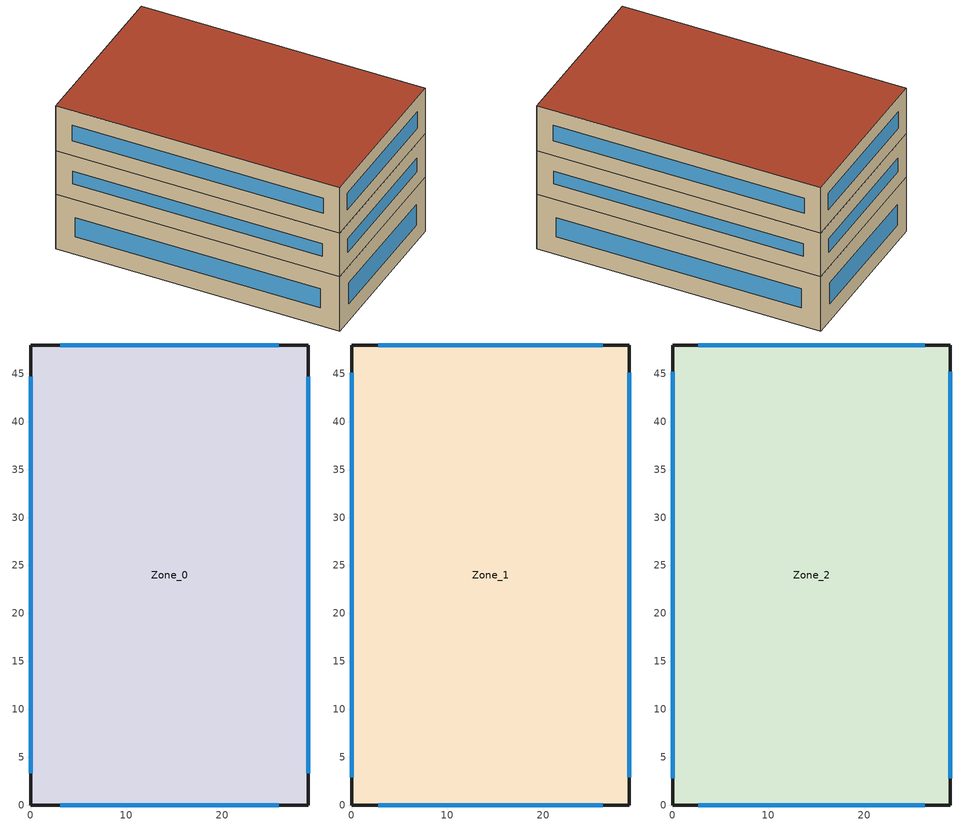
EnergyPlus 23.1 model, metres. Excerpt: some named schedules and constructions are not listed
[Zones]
Zone_0
 floor ground (Zone_0:f4UnderGroundSlabCF): 0,0 0,48 29,48 29,0 z-0.1
 wall outside (90.1-2019 Nonresidential CZ 0 Exterior Wall (Mass)): 0,0 29,0 29,48 0,48 0,0 z-0.1:10
 window (90.1-2019 Nonresidential CZ 0 Glazing (Operable)): 3.12,0 25.88,0 / 25.88,48 3.12,48 z3.02:6.88; 29,3.29 29,44.71 / 0,44.71 0,3.29 z3.19:6.71
Zone_1
 floor to Zone_0 (Interior Slab (Mass)_FLIPPED): 0,0 0,48 29,48 29,0 z10
 wall outside (90.1-2019 Nonresidential CZ 0 Exterior Wall (Mass)): 0,48 0,0 29,0 29,48 0,48 z10:18.1
 window (90.1-2019 Nonresidential CZ 0 Glazing (Operable)): 0,45.1 0,2.9 / 29,2.9 29,45.1 z12.9:15.2; 26.2,48 2.8,48 / 2.8,0 26.2,0 z12.8:15.3
Zone_2
 floor to Zone_1 (Interior Slab (Mass)_FLIPPED): 0,0 0,48 29,48 29,0 z18.1
 wall outside (90.1-2019 Nonresidential CZ 0 Exterior Wall (Mass)): 0,48 0,0 29,0 29,48 0,48 z18.1:26.5
 window (90.1-2019 Nonresidential CZ 0 Glazing (Operable)): 0,45.22 0,2.78 / 29,2.78 29,45.22 z20.88:23.72; 26.34,48 2.66,48 / 2.66,0 26.34,0 z20.76:23.84
 roof outside (300mmInsulation 200mmConcrete): 0,0 29,0 29,48 0,48 z26.5
[Schedule:Day:Hourly]
7d18af1a-7591-4e70-a8e3-26370a994c98: Fraction, 1, 1, 1, 1, 1, 0, 0, 0, 1, 1, 1, 0, 0, 0, 0, 0, 1, 1, 1, 1, 1, 1, 1, 1
da1fd1f5-3791-49b5-ad8a-e77d972c7e2c: Fraction, 1, 1, 1, 1, 1, 1, 1, 1, 1, 0, 1, 0, 0, 0, 1, 0, 1, 1, 1, 1, 1, 1, 1, 1
f797c590-1e6e-4d97-b7ab-d55fd66dd3a7: Fraction, 1, 1, 1, 1, 0, 1, 0, 1, 1, 1, 0, 0, 0, 1, 0, 0, 0, 1, 1, 1, 0, 0, 0, 0
863aca59-530e-4634-ab0f-d3553e65557b: Fraction, 0, 0, 1, 1, 0, 0, 0, 0, 1, 1, 1, 1, 1, 1, 1, 1, 1, 1, 1, 1, 1, 1, 1, 1
a93b6dbe-c7bb-4cf5-aa60-87fad8dac206: Fraction, 1, 1, 1, 1, 1, 0, 1, 0, 1, 1, 1, 0, 0, 0, 0, 0, 1, 1, 1, 0, 0, 0, 0, 0
7a3bfe57-69e5-4ae6-87a3-781494393a47: Fraction, 0, 0, 0, 1, 1, 0, 0, 0, 1, 1, 1, 1, 1, 1, 1, 1, 1, 1, 1, 1, 1, 1, 1, 1
60d922b6-5dd3-40cf-b78c-1d71727cb432: Fraction, 1, 1, 1, 1, 0, 1, 0, 0, 0, 1, 1, 1, 0, 1, 1, 1, 1, 1, 1, 1, 1, 1, 1, 1
6ae2922a-3fe7-47f4-8fac-6f93102c74fa: Fraction, 1, 1, 1, 0, 1, 1, 1, 1, 1, 1, 1, 0, 0, 1, 0, 0, 1, 0, 1, 1, 1, 1, 1, 1
4e22262f-2972-4a89-8cc6-ec4b57a0a11e: Fraction, 1, 1, 1, 1, 1, 1, 1, 1, 1, 1, 1, 0, 0, 1, 1, 1, 1, 1, 1, 1, 1, 1, 1, 0
21674adf-78fa-4b45-be27-8978784f8b15: Fraction, 0, 1, 0, 0, 0, 0, 0, 0, 1, 1, 1, 0, 0, 0, 0, 0, 1, 1, 1, 1, 1, 1, 1, 1
baca37a8-ce95-4bbb-8b95-946810f9ba09: Fraction, 1, 0, 0, 0, 0, 0, 0, 0, 1, 1, 0, 1, 1, 1, 0, 1, 1, 1, 1, 1, 0, 0, 0, 0
cca7f77a-7653-443d-9af7-5aa12b016a8d: Fraction, 0, 0, 0, 1, 0, 1, 1, 1, 1, 1, 1, 1, 0, 0, 0, 0, 1, 0, 1, 1, 1, 1, 1, 1
bb41aaf2-f7d5-44d9-9102-29157ff57bed: Fraction, 1, 1, 1, 1, 1, 1, 0, 0, 1, 1, 1, 0, 0, 1, 1, 1, 1, 1, 1, 1, 1, 1, 1, 1
f216cffe-63c7-4def-9e65-19157c61efee: Fraction, 1, 0, 0, 0, 0, 0, 1, 0, 0, 0, 0, 1, 1, 1, 1, 1, 1, 1, 1, 1, 1, 1, 1, 1
896467c7-4fbc-4221-af8c-9a5ab8f866cf: Fraction, 1, 1, 1, 0, 1, 0, 0, 1, 1, 1, 1, 0, 1, 0, 0, 0, 0, 0, 0, 1, 1, 1, 1, 1
d37e917b-a307-497e-b7d1-5b5be618c712: Fraction, 1, 1, 1, 0, 0, 0, 1, 1, 1, 1, 1, 1, 0, 0, 0, 0, 1, 1, 1, 1, 1, 1, 1, 1
e03ce5e6-6a9c-4307-a06d-46261ff82f0c: Fraction, 1, 0, 0, 0, 0, 1, 0, 0, 1, 1, 1, 0, 0, 0, 0, 0, 0, 0, 0, 1, 1, 1, 1, 1
144afcf1-1bbd-4b3e-bdc2-4c32fc70f439: Fraction, 1, 1, 0, 0, 0, 1, 1, 0, 1, 1, 0, 0, 0, 0, 0, 0, 0, 0, 0, 0, 1, 1, 1, 1
6c8686d9-e918-4883-8927-728a75600b1c: Fraction, 1, 1, 1, 1, 1, 1, 1, 0, 1, 1, 0, 0, 0, 0, 0, 0, 1, 0, 0, 0, 0, 0, 1, 1
ea43c672-2cf1-463e-9303-97f5bb1f20d4: Fraction, 1, 1, 1, 1, 1, 1, 1, 1, 1, 0, 1, 0, 0, 0, 1, 1, 1, 1, 1, 1, 1, 1, 0, 0
9be07862-b986-419f-9812-9cccc0b48955: Fraction, 0, 0, 0, 0, 0, 0, 0, 0, 0, 1, 0, 1, 1, 0, 1, 1, 1, 1, 1, 0, 1, 1, 1, 0
ef37606c-688d-45c6-a659-dacf16e59f58: Fraction, 0, 0, 0, 0, 0, 0, 0, 0, 1, 1, 1, 0, 0, 0, 1, 1, 0, 0, 1, 1, 1, 1, 1, 0
9a353dbc-0c52-4ca0-9881-33cb28ba8b31: Fraction, 1, 1, 1, 1, 1, 1, 1, 1, 1, 1, 0, 1, 0, 0, 0, 1, 1, 1, 1, 1, 1, 1, 1, 1
a7e4ef2b-4cbb-4453-8af9-9216e7f7ebe6: Fraction, 1, 0, 0, 0, 0, 0, 0, 0, 0, 1, 0, 0, 0, 0, 0, 1, 1, 1, 1, 0, 1, 0, 0, 0
87748a98-20bb-4a06-b550-f1bdd2947422: Fraction, 1, 1, 1, 1, 0, 0, 0, 0, 0, 0, 0, 1, 1, 1, 1, 1, 1, 1, 0, 1, 1, 1, 1, 1
186995c0-a79e-4d1d-a961-577762b8b81d: Fraction, 1, 0, 1, 1, 0, 1, 1, 0, 1, 1, 0, 0, 0, 1, 1, 0, 1, 1, 1, 1, 1, 1, 1, 1
e9b7432f-9c7c-4b72-9bd3-0591d9de338d: Fraction, 1, 1, 1, 1, 0, 0, 0, 0, 1, 1, 0, 0, 1, 1, 1, 1, 1, 1, 1, 1, 1, 1, 1, 1
7a0112b3-6098-4dde-9085-adc12b669b18: Fraction, 1, 1, 1, 1, 1, 0, 1, 1, 1, 0, 1, 0, 0, 0, 0, 0, 1, 1, 1, 1, 1, 1, 1, 0
2939df37-5237-456d-9705-31c1a827900b: Fraction, 0, 0, 0, 0, 0, 0, 0, 0, 1, 0, 0, 0, 0, 0, 0, 0, 1, 1, 1, 1, 1, 1, 1, 1
e2685332-b0a5-4ea6-93d5-3d2b67fc37a1: Fraction, 1, 1, 1, 1, 1, 1, 1, 1, 1, 0, 0, 0, 0, 0, 0, 1, 1, 1, 1, 1, 1, 1, 1, 1
002b1d11-719b-46b1-ada8-e80ba4678b93: Fraction, 1, 0, 1, 1, 0, 0, 0, 0, 1, 0, 0, 0, 0, 0, 0, 0, 0, 0, 1, 1, 1, 1, 1, 1
e853cb5a-6139-4f4a-9754-eeffaa1d2ce2: Fraction, 1, 1, 0, 0, 0, 0, 0, 0, 1, 1, 1, 1, 1, 0, 1, 0, 0, 1, 1, 1, 1, 1, 1, 1
d4aa18df-271d-4a7d-b826-084b5ec20a5d: Fraction, 1, 1, 0, 0, 0, 0, 0, 0, 0, 0, 1, 1, 1, 1, 1, 1, 1, 1, 1, 1, 0, 1, 1, 1
5e11d415-e2f6-433c-b23e-2a5256bdc80d: Fraction, 0, 0, 0, 0, 0, 1, 1, 1, 1, 1, 1, 0, 0, 0, 0, 0, 0, 1, 1, 1, 1, 1, 1, 1
bb8b035e-1b52-4b06-8a81-73da5c4e389b: Fraction, 1, 0, 0, 0, 0, 0, 0, 1, 1, 1, 1, 1, 1, 1, 1, 1, 0, 0, 0, 0, 0, 0, 0, 0
66d99247-53b7-4b7d-8237-07945883a6f2: Fraction, 1, 0, 1, 1, 0, 1, 1, 1, 1, 1, 1, 1, 0, 1, 1, 1, 1, 1, 1, 1, 1, 1, 1, 1
aefa8be5-84b2-401a-81f2-ab109c803a7b: Fraction, 1, 0, 0, 0, 0, 0, 0, 0, 0, 0, 1, 1, 1, 1, 1, 0, 0, 1, 1, 1, 1, 1, 1, 1
1a138e8d-fd9a-4b67-b05e-48e99f296263: Fraction, 0, 0, 0, 1, 0, 0, 0, 0, 1, 1, 0, 0, 0, 0, 0, 0, 0, 0, 1, 1, 1, 1, 1, 1
3e5a33bd-e135-41f5-81a8-67aef090d182: Fraction, 1, 0, 1, 1, 1, 1, 1, 1, 1, 1, 0, 1, 1, 1, 0, 0, 0, 0, 0, 1, 1, 1, 1, 0
62834ea9-2e05-418b-8ac1-b128d771ae5d: Fraction, 0, 0, 0, 0, 0, 1, 0, 0, 0, 1, 1, 1, 1, 0, 0, 1, 1, 1, 1, 1, 1, 1, 1, 0
c710be0e-2b2e-408f-b72b-c1674a9691fd: Fraction, 0, 0, 0, 0, 0, 0, 1, 1, 1, 1, 1, 0, 0, 0, 0, 0, 0, 1, 1, 1, 1, 1, 1, 1
c34e29d0-27da-43fe-9524-0dbdcb11bc60: Fraction, 1, 0, 0, 0, 0, 0, 0, 1, 1, 1, 1, 0, 0, 0, 0, 1, 1, 1, 1, 1, 1, 1, 1, 1
7c4c0fb1-754d-46ec-a6ba-1a88ab4edf3f: Fraction, 1, 1, 0, 0, 0, 0, 0, 1, 1, 1, 0, 0, 0, 0, 1, 1, 1, 1, 1, 1, 1, 1, 1, 1
d8f9b200-e2f8-47f3-8402-202c92d85a5b: Fraction, 0, 0, 0, 0, 0, 0, 0, 1, 1, 0, 0, 0, 1, 1, 1, 1, 1, 1, 1, 1, 1, 1, 1, 1
d7ec32d3-a533-4992-9255-0cb57c16e0d2: Fraction, 0, 0, 0, 0, 0, 0, 0, 0, 1, 0, 0, 1, 1, 1, 0, 0, 1, 1, 1, 1, 1, 1, 1, 1
f8a48f9e-cfcd-4d4d-9dcc-144875e88ec0: Fraction, 1, 1, 1, 0, 0, 0, 1, 1, 1, 0, 0, 0, 0, 0, 0, 0, 0, 0, 1, 1, 1, 1, 1, 1
90e88af9-5282-4727-92f1-81cf2cfbc9f8: Fraction, 1, 1, 1, 1, 1, 1, 1, 0, 0, 0, 0, 1, 1, 1, 1, 1, 1, 1, 1, 1, 1, 1, 1, 0
694720c8-700e-4f83-bd7a-06847c653159: Fraction, 0, 0, 0, 0, 0, 0, 0, 0, 1, 1, 1, 0, 0, 0, 0, 1, 1, 1, 0, 0, 0, 0, 0, 0
5f60edf4-8215-459a-9d97-6c453df14473: Fraction, 0, 0, 0, 0, 0, 0, 0, 0, 0, 0, 0, 0, 0, 0, 0, 1, 1, 1, 1, 0, 0, 0, 1, 0
b389fe2e-9733-4832-931a-d90184dfa247: Fraction, 0, 0, 0, 0, 0, 0, 0, 0, 1, 1, 0, 0, 1, 0, 1, 1, 1, 1, 1, 1, 1, 1, 1, 0
d841c00a-7b59-4ed2-b022-873fe97ac92d: Fraction, 0, 0, 0, 0, 0, 0, 0, 1, 1, 1, 0, 1, 1, 1, 1, 1, 1, 1, 1, 0, 0, 0, 0, 0
bc9e4993-f3eb-472f-9495-aa504bc2309d: Fraction, 0, 0, 0, 0, 0, 1, 1, 1, 1, 1, 0, 0, 0, 0, 0, 0, 0, 1, 1, 1, 1, 1, 1, 1
7f0c0e80-157e-4f60-b82c-823de91dba1e: Fraction, 0, 0, 0, 0, 0, 0, 0, 0, 0, 0, 1, 1, 1, 1, 1, 1, 0, 1, 1, 1, 1, 1, 1, 1
69fa4560-d06e-4a07-93a1-5de3ae8897c4: Fraction, 0, 0, 0, 0, 0, 0, 0, 0, 0, 0, 0, 0, 1, 1, 1, 1, 1, 1, 1, 1, 1, 0, 0, 0
21e24afb-1454-45e4-a2fa-da3023552dcb: Fraction, 0, 0, 0, 0, 0, 0, 0, 1, 1, 1, 0, 0, 0, 0, 0, 0, 0, 1, 1, 1, 1, 0, 0, 0
dcf0e966-dff6-429d-b161-1846ae05ff9c: Fraction, 0, 0, 0, 0, 0, 0, 0, 0, 1, 1, 0, 0, 0, 0, 1, 0, 0, 0, 0, 0, 0, 0, 0, 0
e0cbedcb-bfac-45fb-9ff5-294bb094b245: Fraction, 0, 0, 0, 0, 0, 0, 0, 0, 0, 1, 1, 1, 1, 0, 1, 1, 1, 1, 1, 1, 1, 1, 1, 1
7c70139a-03cc-43c6-a4af-834f8076c8f0: Fraction, 0, 0, 0, 0, 0, 0, 0, 0, 1, 0, 0, 0, 0, 0, 0, 0, 0, 1, 0, 0, 0, 0, 0, 0
dcd3a6c3-6d93-4a70-bdff-ddf8d5729f7c: Fraction, 0, 0, 0, 0, 0, 0, 0, 0, 1, 1, 0, 0, 0, 0, 0, 0, 1, 1, 1, 1, 1, 1, 0, 0
c9a2b9c8-948c-4039-aaa5-048012e6132f: Fraction, 0, 0, 0, 0, 0, 0, 0, 1, 1, 1, 0, 0, 0, 1, 1, 1, 1, 0, 0, 0, 0, 0, 0, 0
2e61d7c5-5546-4173-a36c-2cbb6bae0d28: Fraction, 0, 0, 0, 0, 0, 0, 0, 0, 1, 1, 0, 0, 0, 0, 0, 0, 0, 1, 1, 1, 1, 1, 1, 0
4a181aeb-7a57-404b-b924-6d4802ca96c9: Fraction, 0, 0, 0, 0, 1, 0, 0, 1, 1, 1, 1, 0, 0, 0, 0, 0, 1, 1, 1, 1, 1, 1, 1, 1
c54412f2-3c98-4a58-9bac-d990ee9630a3: Fraction, 1, 1, 1, 1, 1, 0, 0, 0, 1, 1, 1, 1, 1, 0, 1, 1, 1, 1, 1, 1, 1, 1, 1, 1
ed4e4263-a86a-4385-98fb-4b7aa6340634: Fraction, 0, 0, 0, 0, 0, 0, 0, 0, 1, 1, 0, 0, 0, 0, 1, 1, 1, 1, 1, 1, 1, 1, 1, 1
02698e91-8833-44bd-8af9-52b7d4eff262: Fraction, 1, 1, 1, 1, 1, 1, 1, 0, 1, 1, 1, 1, 1, 0, 1, 1, 1, 1, 1, 1, 1, 1, 0, 0
8dddfc94-6862-4afd-941a-9a93d5925e43: Fraction, 0, 0, 0, 0, 0, 0, 0, 0, 1, 1, 1, 0, 1, 1, 1, 1, 1, 1, 1, 1, 1, 0, 0, 0
1b86de5a-dd3a-4d44-be23-52dd729ec884: Fraction, 0, 0, 0, 0, 0, 0, 0, 0, 1, 1, 1, 1, 0, 0, 0, 1, 1, 1, 1, 1, 1, 1, 0, 0
cca13f14-e800-43bb-82d2-98c38448aca6: Fraction, 0, 0, 0, 0, 0, 0, 0, 0, 0, 1, 1, 1, 0, 0, 1, 1, 1, 1, 1, 0, 0, 0, 0, 0
f91cd703-b345-4649-8bcc-6a966efde19f: Fraction, 0, 0, 0, 0, 0, 0, 0, 0, 1, 0, 1, 1, 0, 0, 0, 0, 0, 0, 0, 0, 0, 0, 0, 0
9d4876bc-72b9-42f0-ab7f-f40d4f5c59cb: Fraction, 0, 0, 0, 0, 0, 0, 0, 0, 1, 1, 0, 1, 1, 1, 1, 1, 1, 1, 0, 0, 0, 0, 0, 0
c83774ab-03c3-4241-b365-645acba22795: Fraction, 0, 0, 0, 0, 0, 0, 0, 0, 0, 1, 1, 1, 1, 0, 1, 1, 1, 1, 0, 0, 0, 0, 0, 0
f4caa871-5c29-4d03-8862-36db0666192f: Fraction, 0, 0, 0, 0, 0, 0, 0, 0, 0, 1, 1, 1, 0, 1, 1, 1, 1, 1, 1, 1, 1, 1, 1, 0
7d0312f8-c97a-4c74-a526-2e4cbfb01bd6: Fraction, 0, 0, 0, 0, 0, 0, 0, 0, 0, 1, 1, 1, 0, 0, 0, 0, 1, 0, 0, 0, 0, 0, 0, 0
8aa46233-c5df-475d-a5f9-2602dffd2944: Fraction, 0, 0, 0, 0, 0, 0, 0, 0, 1, 1, 0, 0, 1, 1, 1, 1, 0, 0, 0, 0, 0, 0, 0, 0
05583e37-2264-4cf5-96de-23fcc53b542f: Fraction, 0, 0, 0, 0, 0, 0, 0, 0, 1, 1, 1, 1, 0, 0, 0, 0, 0, 0, 0, 0, 0, 0, 0, 0
a815cfef-65c4-4d19-b6b7-dfe690419894: Fraction, 0, 0, 0, 0, 0, 0, 0, 0, 1, 1, 1, 1, 1, 1, 1, 0, 0, 0, 0, 0, 0, 0, 0, 0
c432026c-d0cd-4949-b886-8269d8f172e0: Fraction, 0, 0, 0, 0, 0, 0, 0, 0, 0, 0, 0, 0, 0, 0, 0, 1, 1, 1, 0, 0, 0, 0, 0, 0
56cc635a-06b5-4b90-9d84-f70471c5023c: Fraction, 0, 0, 0, 0, 0, 0, 0, 0, 1, 0, 0, 0, 0, 0, 0, 0, 0, 0, 0, 0, 0, 0, 0, 0
3a558edc-3917-44ba-9b3d-83cd5b42baf1: Fraction, 0, 0, 0, 0, 0, 0, 0, 0, 0, 1, 1, 1, 1, 1, 1, 1, 0, 0, 1, 1, 1, 1, 0, 0
84b32e9a-4ffa-442b-b6df-d5cead1ed7f7: Fraction, 0, 0, 0, 0, 0, 0, 0, 1, 1, 1, 0, 0, 0, 0, 0, 0, 0, 1, 1, 1, 1, 1, 1, 1
f71b157c-ad34-497b-9db0-a8a8ffa451cd: Fraction, 1, 0, 0, 0, 0, 0, 0, 0, 1, 1, 0, 1, 0, 0, 0, 1, 1, 1, 1, 1, 1, 1, 1, 0
4fe6fa2f-4207-42c9-bfac-cac17f25b3da: Fraction, 0, 0, 0, 0, 0, 0, 0, 0, 1, 1, 1, 0, 0, 0, 1, 1, 1, 0, 0, 0, 0, 0, 0, 0
cbe91730-0d7c-473f-ac3e-534668df9df7: Fraction, 0, 0, 0, 0, 0, 0, 0, 0, 1, 1, 0, 0, 0, 0, 0, 0, 0, 0, 1, 1, 1, 1, 0, 0
4d3bc29c-d244-455f-b21f-8fb1ad6808cb: Fraction, 0, 0, 0, 0, 0, 0, 0, 0, 1, 1, 0, 1, 1, 1, 0, 0, 0, 0, 0, 0, 0, 0, 0, 0
7f8585d4-4b4b-45e6-8ab2-ef4cc1ff8406: Fraction, 0, 0, 0, 0, 0, 0, 0, 0, 1, 1, 1, 0, 0, 1, 1, 1, 1, 1, 1, 1, 0, 0, 0, 0
48b4f545-bf58-4be1-92b8-f1c73f9e9411: Fraction, 0, 0, 0, 0, 0, 0, 0, 0, 1, 1, 0, 0, 0, 0, 1, 1, 0, 1, 1, 1, 1, 0, 0, 0
5fc7272a-a85d-4100-9b82-ce2a98484931: Fraction, 0, 0, 0, 0, 0, 0, 0, 0, 0, 1, 0, 0, 0, 0, 0, 0, 0, 1, 1, 1, 1, 1, 0, 0
fe48a776-fa11-4cdc-a8bc-7993bba2120b: Fraction, 0, 0, 0, 0, 0, 0, 0, 0, 1, 1, 0, 0, 0, 1, 0, 0, 1, 1, 0, 0, 0, 0, 0, 0
cc047ea6-b8a6-4e11-9bdd-5e12e8c717c5: Fraction, 0, 0, 0, 0, 0, 0, 0, 0, 0, 1, 1, 1, 1, 0, 1, 1, 1, 1, 1, 1, 1, 0, 0, 0
1b899ac8-a6ca-445f-b411-43b476f77e46: Fraction, 0, 0, 0, 0, 0, 0, 0, 0, 1, 1, 1, 0, 0, 0, 0, 1, 1, 1, 1, 1, 1, 1, 1, 1
1376c3e7-907a-4b9a-bb3e-b6ed45064443: Fraction, 1, 0, 0, 0, 0, 0, 0, 1, 1, 1, 0, 0, 0, 0, 1, 1, 1, 1, 1, 1, 0, 0, 0, 1
01a7fddb-c0f4-4bf2-bf03-d293366df362: Fraction, 1, 1, 1, 1, 1, 1, 1, 1, 1, 1, 1, 0, 0, 1, 1, 0, 1, 1, 1, 1, 1, 1, 1, 1
fa5bc355-b3a8-43b8-8aa4-059de54317ef: Fraction, 1, 1, 1, 1, 1, 1, 1, 1, 1, 1, 1, 0, 0, 0, 0, 1, 1, 1, 1, 1, 1, 1, 1, 1
f0af6018-0cba-416b-b0ce-4d1af74f23ef: Fraction, 1, 1, 1, 1, 1, 1, 1, 1, 1, 1, 1, 0, 1, 1, 1, 1, 1, 1, 1, 1, 1, 1, 1, 1
eb7ad8a3-76d9-467b-887f-34b67eab8936: Fraction, 1, 1, 1, 1, 0, 1, 1, 1, 1, 1, 1, 0, 0, 0, 1, 1, 1, 1, 1, 1, 1, 1, 1, 1
269d8119-a947-452c-ad45-4487f4e8977f: Fraction, 1, 1, 1, 1, 0, 1, 1, 1, 1, 1, 1, 0, 0, 0, 1, 0, 0, 0, 1, 1, 0, 0, 0, 0
dd4abb08-eaa9-465a-8d12-a2e204fd099f: Fraction, 0, 0, 0, 0, 0, 0, 0, 0, 0, 0, 0, 0, 0, 0, 0, 0, 0, 0, 0, 0, 0, 0, 0, 0
d22d7d20-afdd-4aa0-a125-8ebd23494119: Fraction, 0, 0, 0, 1, 0, 0, 0, 0, 1, 0, 0, 0, 0, 0, 0, 0, 0, 0, 0, 0, 0, 0, 0, 0
33f996e2-0fe9-4359-9cf0-33eb8162a193: Fraction, 0, 0, 0, 0, 0, 0, 0, 0, 0, 1, 1, 1, 0, 0, 1, 1, 0, 0, 0, 0, 0, 0, 0, 0
e28eca89-7bcd-4002-8ab2-affdbd67f225: Fraction, 0, 0, 0, 0, 0, 0, 0, 0, 0, 1, 1, 0, 0, 1, 0, 1, 0, 0, 1, 0, 1, 1, 0, 1
7e8d28cb-17be-42f7-8061-dc5645b54669: Fraction, 1, 0, 0, 0, 0, 0, 0, 0, 0, 0, 0, 0, 0, 1, 1, 1, 1, 1, 1, 1, 0, 0, 0, 0
7f69d427-d516-485d-a54b-3a774f446f15: Fraction, 0, 0, 0, 0, 0, 0, 0, 0, 0, 0, 0, 0, 1, 1, 1, 1, 1, 1, 1, 0, 0, 0, 0, 0
d1af9214-54d7-4373-9dac-7386dc68f5cf: Fraction, 0, 0, 0, 0, 0, 0, 0, 0, 0, 0, 0, 0, 0, 0, 1, 0, 0, 0, 1, 0, 0, 0, 0, 0
2f5bd36b-e8e6-40ce-86f8-71642bc81c79: Fraction, 0, 0, 0, 0, 0, 0, 0, 0, 0, 1, 1, 1, 1, 1, 1, 1, 1, 1, 1, 1, 0, 0, 0, 0
88bf28ae-73fd-4b38-85e3-15f0083d987a: Fraction, 0, 0, 0, 0, 0, 0, 0, 0, 1, 1, 1, 1, 0, 0, 0, 0, 1, 1, 1, 1, 1, 1, 0, 1
c6f5766c-0122-427c-97a2-6ba49171c777: Fraction, 0, 0, 0, 0, 0, 0, 0, 0, 0, 0, 1, 0, 0, 0, 0, 1, 1, 1, 1, 1, 0, 0, 0, 1
935e03ba-f245-4f3c-81bc-0ec2dfea1899: Fraction, 0, 0, 0, 0, 0, 0, 0, 0, 0, 1, 1, 1, 1, 0, 0, 0, 0, 0, 0, 0, 0, 0, 0, 0
a7589a33-3ddb-479e-9263-041b4c9ac4c1: Fraction, 0, 0, 0, 0, 0, 0, 0, 0, 0, 0, 1, 1, 1, 1, 1, 1, 1, 0, 1, 0, 0, 0, 0, 0
7c83771b-3ca7-46c0-b711-c891fe5a3ffe: Fraction, 0, 0, 0, 0, 0, 0, 0, 0, 1, 1, 1, 1, 0, 1, 0, 1, 0, 0, 0, 0, 1, 0, 0, 0
48f2ea22-2308-4a83-9971-b75132c45553: Fraction, 0, 0, 0, 0, 0, 0, 0, 0, 1, 1, 1, 1, 0, 1, 1, 1, 1, 1, 1, 1, 1, 0, 0, 0
39c18611-ecbf-4852-8058-9d02cdc6cb35: Fraction, 0, 0, 0, 0, 0, 0, 0, 0, 1, 1, 1, 0, 1, 0, 0, 1, 1, 1, 1, 1, 1, 1, 1, 0
21bac750-8c89-4df6-a005-d98bc569024e: Fraction, 0, 0, 1, 1, 0, 0, 1, 0, 1, 1, 1, 1, 0, 1, 1, 1, 1, 1, 1, 1, 1, 1, 1, 1
7509e66f-01a2-41cf-b5ff-94830b8739e9: Fraction, 1, 1, 0, 1, 1, 1, 0, 1, 1, 1, 1, 1, 1, 0, 0, 1, 1, 1, 1, 1, 1, 1, 1, 1
e5b04e9f-3e83-41fb-bb93-c8f4706fd1f7: Fraction, 1, 1, 1, 1, 1, 1, 1, 1, 1, 1, 1, 0, 0, 0, 0, 0, 1, 1, 1, 1, 1, 1, 0, 1
9d415793-d831-4928-a56c-c4d96738c767: Fraction, 0, 0, 1, 1, 0, 1, 1, 0, 1, 1, 1, 0, 0, 0, 0, 1, 1, 1, 1, 1, 1, 1, 1, 1
531f604c-a92c-428e-92ca-8d24ec571221: Fraction, 1, 0, 1, 0, 0, 0, 0, 0, 1, 1, 1, 0, 0, 0, 0, 0, 1, 1, 1, 1, 1, 1, 1, 1
d8f15094-7a88-4f9e-bfe5-13f22bc2ecae: Fraction, 1, 0, 0, 0, 0, 0, 0, 0, 1, 1, 1, 1, 0, 0, 0, 0, 1, 1, 1, 1, 1, 1, 1, 1
8d162ff6-4797-4265-bdc9-61c06cefb2af: Fraction, 1, 1, 1, 0, 0, 1, 1, 0, 1, 1, 1, 0, 0, 0, 0, 0, 1, 1, 1, 1, 1, 1, 1, 1
ef27376c-3b86-4271-9b7f-72d66b4c91c6: Fraction, 1, 0, 0, 0, 0, 1, 1, 0, 1, 1, 1, 1, 1, 1, 1, 1, 1, 1, 1, 1, 1, 1, 0, 0
[Schedule:Year]
HeatAvail_Zone_0: Fraction, HeatAvail_Zone_0_0, 1, 1, 1, 7, HeatAvail_Zone_0_1, 1, 8, 1, 14, HeatAvail_Zone_0_2, 1, 15, 1, 21, HeatAvail_Zone_0_3, 1, 22, 1, 28, HeatAvail_Zone_0_4, 1, 29, 2, 4, HeatAvail_Zone_0_5, 2, 5, 2, 11, HeatAvail_Zone_0_6, 2, 12, 2, 18, HeatAvail_Zone_0_7, 2, 19, 2, 25, HeatAvail_Zone_0_8, 2, 26, 3, 4, HeatAvail_Zone_0_9, 3, 5, 3, 11, HeatAvail_Zone_0_10, 3, 12, 3, 18, HeatAvail_Zone_0_11, 3, 19, 3, 25, HeatAvail_Zone_0_12, 3, 26, 4, 1, HeatAvail_Zone_0_13, 4, 2, 4, 8, HeatAvail_Zone_0_14, 4, 9, 4, 15, HeatAvail_Zone_0_15, 4, 16, 4, 22, HeatAvail_Zone_0_16, 4, 23, 4, 29, HeatAvail_Zone_0_17, 4, 30, 5, 6, HeatAvail_Zone_0_18, 5, 7, 5, 13, HeatAvail_Zone_0_19, 5, 14, 5, 20, HeatAvail_Zone_0_20, 5, 21, 5, 27, HeatAvail_Zone_0_21, 5, 28, 6, 3, HeatAvail_Zone_0_22, 6, 4, 6, 10, HeatAvail_Zone_0_23, 6, 11, 6, 17, HeatAvail_Zone_0_24, 6, 18, 6, 24, HeatAvail_Zone_0_25, 6, 25, 7, 1, HeatAvail_Zone_0_26, 7, 2, 7, 8, HeatAvail_Zone_0_27, 7, 9, 7, 15, HeatAvail_Zone_0_28, 7, 16, 7, 22, HeatAvail_Zone_0_29, 7, 23, 7, 29, HeatAvail_Zone_0_30, 7, 30, 8, 5, HeatAvail_Zone_0_31, 8, 6, 8, 12, HeatAvail_Zone_0_32, 8, 13, 8, 19, HeatAvail_Zone_0_33, 8, 20, 8, 26, HeatAvail_Zone_0_34, 8, 27, 9, 2, HeatAvail_Zone_0_35, 9, 3, 9, 9, HeatAvail_Zone_0_36, 9, 10, 9, 16, HeatAvail_Zone_0_37, 9, 17, 9, 23, HeatAvail_Zone_0_38, 9, 24, 9, 30, HeatAvail_Zone_0_39, 10, 1, 10, 7, HeatAvail_Zone_0_40, 10, 8, 10, 14, HeatAvail_Zone_0_41, 10, 15, 10, 21, HeatAvail_Zone_0_42, 10, 22, 10, 28, HeatAvail_Zone_0_43, 10, 29, 11, 4, HeatAvail_Zone_0_44, 11, 5, 11, 11, HeatAvail_Zone_0_45, 11, 12, 11, 18, HeatAvail_Zone_0_46, 11, 19, 11, 25, HeatAvail_Zone_0_47, 11, 26, 12, 2, HeatAvail_Zone_0_48, 12, 3, 12, 9, HeatAvail_Zone_0_49, 12, 10, 12, 16, HeatAvail_Zone_0_50, 12, 17, 12, 23, HeatAvail_Zone_0_51, 12, 24, 12, 30, HeatAvail_Zone_0_52, 12, 31, 12, 31
CoolAvail_Zone_0: Fraction, CoolAvail_Zone_0_0, 1, 1, 1, 7, CoolAvail_Zone_0_1, 1, 8, 1, 14, CoolAvail_Zone_0_2, 1, 15, 1, 21, CoolAvail_Zone_0_3, 1, 22, 1, 28, CoolAvail_Zone_0_4, 1, 29, 2, 4, CoolAvail_Zone_0_5, 2, 5, 2, 11, CoolAvail_Zone_0_6, 2, 12, 2, 18, CoolAvail_Zone_0_7, 2, 19, 2, 25, CoolAvail_Zone_0_8, 2, 26, 3, 4, CoolAvail_Zone_0_9, 3, 5, 3, 11, CoolAvail_Zone_0_10, 3, 12, 3, 18, CoolAvail_Zone_0_11, 3, 19, 3, 25, CoolAvail_Zone_0_12, 3, 26, 4, 1, CoolAvail_Zone_0_13, 4, 2, 4, 8, CoolAvail_Zone_0_14, 4, 9, 4, 15, CoolAvail_Zone_0_15, 4, 16, 4, 22, CoolAvail_Zone_0_16, 4, 23, 4, 29, CoolAvail_Zone_0_17, 4, 30, 5, 6, CoolAvail_Zone_0_18, 5, 7, 5, 13, CoolAvail_Zone_0_19, 5, 14, 5, 20, CoolAvail_Zone_0_20, 5, 21, 5, 27, CoolAvail_Zone_0_21, 5, 28, 6, 3, CoolAvail_Zone_0_22, 6, 4, 6, 10, CoolAvail_Zone_0_23, 6, 11, 6, 17, CoolAvail_Zone_0_24, 6, 18, 6, 24, CoolAvail_Zone_0_25, 6, 25, 7, 1, CoolAvail_Zone_0_26, 7, 2, 7, 8, CoolAvail_Zone_0_27, 7, 9, 7, 15, CoolAvail_Zone_0_28, 7, 16, 7, 22, CoolAvail_Zone_0_29, 7, 23, 7, 29, CoolAvail_Zone_0_30, 7, 30, 8, 5, CoolAvail_Zone_0_31, 8, 6, 8, 12, CoolAvail_Zone_0_32, 8, 13, 8, 19, CoolAvail_Zone_0_33, 8, 20, 8, 26, CoolAvail_Zone_0_34, 8, 27, 9, 2, CoolAvail_Zone_0_35, 9, 3, 9, 9, CoolAvail_Zone_0_36, 9, 10, 9, 16, CoolAvail_Zone_0_37, 9, 17, 9, 23, CoolAvail_Zone_0_38, 9, 24, 9, 30, CoolAvail_Zone_0_39, 10, 1, 10, 7, CoolAvail_Zone_0_40, 10, 8, 10, 14, CoolAvail_Zone_0_41, 10, 15, 10, 21, CoolAvail_Zone_0_42, 10, 22, 10, 28, CoolAvail_Zone_0_43, 10, 29, 11, 4, CoolAvail_Zone_0_44, 11, 5, 11, 11, CoolAvail_Zone_0_45, 11, 12, 11, 18, CoolAvail_Zone_0_46, 11, 19, 11, 25, CoolAvail_Zone_0_47, 11, 26, 12, 2, CoolAvail_Zone_0_48, 12, 3, 12, 9, CoolAvail_Zone_0_49, 12, 10, 12, 16, CoolAvail_Zone_0_50, 12, 17, 12, 23, CoolAvail_Zone_0_51, 12, 24, 12, 30, CoolAvail_Zone_0_52, 12, 31, 12, 31
HeatAvail_Zone_1: Fraction, HeatAvail_Zone_1_0, 1, 1, 1, 7, HeatAvail_Zone_1_1, 1, 8, 1, 14, HeatAvail_Zone_1_2, 1, 15, 1, 21, HeatAvail_Zone_1_3, 1, 22, 1, 28, HeatAvail_Zone_1_4, 1, 29, 2, 4, HeatAvail_Zone_1_5, 2, 5, 2, 11, HeatAvail_Zone_1_6, 2, 12, 2, 18, HeatAvail_Zone_1_7, 2, 19, 2, 25, HeatAvail_Zone_1_8, 2, 26, 3, 4, HeatAvail_Zone_1_9, 3, 5, 3, 11, HeatAvail_Zone_1_10, 3, 12, 3, 18, HeatAvail_Zone_1_11, 3, 19, 3, 25, HeatAvail_Zone_1_12, 3, 26, 4, 1, HeatAvail_Zone_1_13, 4, 2, 4, 8, HeatAvail_Zone_1_14, 4, 9, 4, 15, HeatAvail_Zone_1_15, 4, 16, 4, 22, HeatAvail_Zone_1_16, 4, 23, 4, 29, HeatAvail_Zone_1_17, 4, 30, 5, 6, HeatAvail_Zone_1_18, 5, 7, 5, 13, HeatAvail_Zone_1_19, 5, 14, 5, 20, HeatAvail_Zone_1_20, 5, 21, 5, 27, HeatAvail_Zone_1_21, 5, 28, 6, 3, HeatAvail_Zone_1_22, 6, 4, 6, 10, HeatAvail_Zone_1_23, 6, 11, 6, 17, HeatAvail_Zone_1_24, 6, 18, 6, 24, HeatAvail_Zone_1_25, 6, 25, 7, 1, HeatAvail_Zone_1_26, 7, 2, 7, 8, HeatAvail_Zone_1_27, 7, 9, 7, 15, HeatAvail_Zone_1_28, 7, 16, 7, 22, HeatAvail_Zone_1_29, 7, 23, 7, 29, HeatAvail_Zone_1_30, 7, 30, 8, 5, HeatAvail_Zone_1_31, 8, 6, 8, 12, HeatAvail_Zone_1_32, 8, 13, 8, 19, HeatAvail_Zone_1_33, 8, 20, 8, 26, HeatAvail_Zone_1_34, 8, 27, 9, 2, HeatAvail_Zone_1_35, 9, 3, 9, 9, HeatAvail_Zone_1_36, 9, 10, 9, 16, HeatAvail_Zone_1_37, 9, 17, 9, 23, HeatAvail_Zone_1_38, 9, 24, 9, 30, HeatAvail_Zone_1_39, 10, 1, 10, 7, HeatAvail_Zone_1_40, 10, 8, 10, 14, HeatAvail_Zone_1_41, 10, 15, 10, 21, HeatAvail_Zone_1_42, 10, 22, 10, 28, HeatAvail_Zone_1_43, 10, 29, 11, 4, HeatAvail_Zone_1_44, 11, 5, 11, 11, HeatAvail_Zone_1_45, 11, 12, 11, 18, HeatAvail_Zone_1_46, 11, 19, 11, 25, HeatAvail_Zone_1_47, 11, 26, 12, 2, HeatAvail_Zone_1_48, 12, 3, 12, 9, HeatAvail_Zone_1_49, 12, 10, 12, 16, HeatAvail_Zone_1_50, 12, 17, 12, 23, HeatAvail_Zone_1_51, 12, 24, 12, 30, HeatAvail_Zone_1_52, 12, 31, 12, 31
CoolAvail_Zone_1: Fraction, CoolAvail_Zone_1_0, 1, 1, 1, 7, CoolAvail_Zone_1_1, 1, 8, 1, 14, CoolAvail_Zone_1_2, 1, 15, 1, 21, CoolAvail_Zone_1_3, 1, 22, 1, 28, CoolAvail_Zone_1_4, 1, 29, 2, 4, CoolAvail_Zone_1_5, 2, 5, 2, 11, CoolAvail_Zone_1_6, 2, 12, 2, 18, CoolAvail_Zone_1_7, 2, 19, 2, 25, CoolAvail_Zone_1_8, 2, 26, 3, 4, CoolAvail_Zone_1_9, 3, 5, 3, 11, CoolAvail_Zone_1_10, 3, 12, 3, 18, CoolAvail_Zone_1_11, 3, 19, 3, 25, CoolAvail_Zone_1_12, 3, 26, 4, 1, CoolAvail_Zone_1_13, 4, 2, 4, 8, CoolAvail_Zone_1_14, 4, 9, 4, 15, CoolAvail_Zone_1_15, 4, 16, 4, 22, CoolAvail_Zone_1_16, 4, 23, 4, 29, CoolAvail_Zone_1_17, 4, 30, 5, 6, CoolAvail_Zone_1_18, 5, 7, 5, 13, CoolAvail_Zone_1_19, 5, 14, 5, 20, CoolAvail_Zone_1_20, 5, 21, 5, 27, CoolAvail_Zone_1_21, 5, 28, 6, 3, CoolAvail_Zone_1_22, 6, 4, 6, 10, CoolAvail_Zone_1_23, 6, 11, 6, 17, CoolAvail_Zone_1_24, 6, 18, 6, 24, CoolAvail_Zone_1_25, 6, 25, 7, 1, CoolAvail_Zone_1_26, 7, 2, 7, 8, CoolAvail_Zone_1_27, 7, 9, 7, 15, CoolAvail_Zone_1_28, 7, 16, 7, 22, CoolAvail_Zone_1_29, 7, 23, 7, 29, CoolAvail_Zone_1_30, 7, 30, 8, 5, CoolAvail_Zone_1_31, 8, 6, 8, 12, CoolAvail_Zone_1_32, 8, 13, 8, 19, CoolAvail_Zone_1_33, 8, 20, 8, 26, CoolAvail_Zone_1_34, 8, 27, 9, 2, CoolAvail_Zone_1_35, 9, 3, 9, 9, CoolAvail_Zone_1_36, 9, 10, 9, 16, CoolAvail_Zone_1_37, 9, 17, 9, 23, CoolAvail_Zone_1_38, 9, 24, 9, 30, CoolAvail_Zone_1_39, 10, 1, 10, 7, CoolAvail_Zone_1_40, 10, 8, 10, 14, CoolAvail_Zone_1_41, 10, 15, 10, 21, CoolAvail_Zone_1_42, 10, 22, 10, 28, CoolAvail_Zone_1_43, 10, 29, 11, 4, CoolAvail_Zone_1_44, 11, 5, 11, 11, CoolAvail_Zone_1_45, 11, 12, 11, 18, CoolAvail_Zone_1_46, 11, 19, 11, 25, CoolAvail_Zone_1_47, 11, 26, 12, 2, CoolAvail_Zone_1_48, 12, 3, 12, 9, CoolAvail_Zone_1_49, 12, 10, 12, 16, CoolAvail_Zone_1_50, 12, 17, 12, 23, CoolAvail_Zone_1_51, 12, 24, 12, 30, CoolAvail_Zone_1_52, 12, 31, 12, 31
HeatAvail_Zone_2: Fraction, HeatAvail_Zone_2_0, 1, 1, 1, 7, HeatAvail_Zone_2_1, 1, 8, 1, 14, HeatAvail_Zone_2_2, 1, 15, 1, 21, HeatAvail_Zone_2_3, 1, 22, 1, 28, HeatAvail_Zone_2_4, 1, 29, 2, 4, HeatAvail_Zone_2_5, 2, 5, 2, 11, HeatAvail_Zone_2_6, 2, 12, 2, 18, HeatAvail_Zone_2_7, 2, 19, 2, 25, HeatAvail_Zone_2_8, 2, 26, 3, 4, HeatAvail_Zone_2_9, 3, 5, 3, 11, HeatAvail_Zone_2_10, 3, 12, 3, 18, HeatAvail_Zone_2_11, 3, 19, 3, 25, HeatAvail_Zone_2_12, 3, 26, 4, 1, HeatAvail_Zone_2_13, 4, 2, 4, 8, HeatAvail_Zone_2_14, 4, 9, 4, 15, HeatAvail_Zone_2_15, 4, 16, 4, 22, HeatAvail_Zone_2_16, 4, 23, 4, 29, HeatAvail_Zone_2_17, 4, 30, 5, 6, HeatAvail_Zone_2_18, 5, 7, 5, 13, HeatAvail_Zone_2_19, 5, 14, 5, 20, HeatAvail_Zone_2_20, 5, 21, 5, 27, HeatAvail_Zone_2_21, 5, 28, 6, 3, HeatAvail_Zone_2_22, 6, 4, 6, 10, HeatAvail_Zone_2_23, 6, 11, 6, 17, HeatAvail_Zone_2_24, 6, 18, 6, 24, HeatAvail_Zone_2_25, 6, 25, 7, 1, HeatAvail_Zone_2_26, 7, 2, 7, 8, HeatAvail_Zone_2_27, 7, 9, 7, 15, HeatAvail_Zone_2_28, 7, 16, 7, 22, HeatAvail_Zone_2_29, 7, 23, 7, 29, HeatAvail_Zone_2_30, 7, 30, 8, 5, HeatAvail_Zone_2_31, 8, 6, 8, 12, HeatAvail_Zone_2_32, 8, 13, 8, 19, HeatAvail_Zone_2_33, 8, 20, 8, 26, HeatAvail_Zone_2_34, 8, 27, 9, 2, HeatAvail_Zone_2_35, 9, 3, 9, 9, HeatAvail_Zone_2_36, 9, 10, 9, 16, HeatAvail_Zone_2_37, 9, 17, 9, 23, HeatAvail_Zone_2_38, 9, 24, 9, 30, HeatAvail_Zone_2_39, 10, 1, 10, 7, HeatAvail_Zone_2_40, 10, 8, 10, 14, HeatAvail_Zone_2_41, 10, 15, 10, 21, HeatAvail_Zone_2_42, 10, 22, 10, 28, HeatAvail_Zone_2_43, 10, 29, 11, 4, HeatAvail_Zone_2_44, 11, 5, 11, 11, HeatAvail_Zone_2_45, 11, 12, 11, 18, HeatAvail_Zone_2_46, 11, 19, 11, 25, HeatAvail_Zone_2_47, 11, 26, 12, 2, HeatAvail_Zone_2_48, 12, 3, 12, 9, HeatAvail_Zone_2_49, 12, 10, 12, 16, HeatAvail_Zone_2_50, 12, 17, 12, 23, HeatAvail_Zone_2_51, 12, 24, 12, 30, HeatAvail_Zone_2_52, 12, 31, 12, 31
CoolAvail_Zone_2: Fraction, CoolAvail_Zone_2_0, 1, 1, 1, 7, CoolAvail_Zone_2_1, 1, 8, 1, 14, CoolAvail_Zone_2_2, 1, 15, 1, 21, CoolAvail_Zone_2_3, 1, 22, 1, 28, CoolAvail_Zone_2_4, 1, 29, 2, 4, CoolAvail_Zone_2_5, 2, 5, 2, 11, CoolAvail_Zone_2_6, 2, 12, 2, 18, CoolAvail_Zone_2_7, 2, 19, 2, 25, CoolAvail_Zone_2_8, 2, 26, 3, 4, CoolAvail_Zone_2_9, 3, 5, 3, 11, CoolAvail_Zone_2_10, 3, 12, 3, 18, CoolAvail_Zone_2_11, 3, 19, 3, 25, CoolAvail_Zone_2_12, 3, 26, 4, 1, CoolAvail_Zone_2_13, 4, 2, 4, 8, CoolAvail_Zone_2_14, 4, 9, 4, 15, CoolAvail_Zone_2_15, 4, 16, 4, 22, CoolAvail_Zone_2_16, 4, 23, 4, 29, CoolAvail_Zone_2_17, 4, 30, 5, 6, CoolAvail_Zone_2_18, 5, 7, 5, 13, CoolAvail_Zone_2_19, 5, 14, 5, 20, CoolAvail_Zone_2_20, 5, 21, 5, 27, CoolAvail_Zone_2_21, 5, 28, 6, 3, CoolAvail_Zone_2_22, 6, 4, 6, 10, CoolAvail_Zone_2_23, 6, 11, 6, 17, CoolAvail_Zone_2_24, 6, 18, 6, 24, CoolAvail_Zone_2_25, 6, 25, 7, 1, CoolAvail_Zone_2_26, 7, 2, 7, 8, CoolAvail_Zone_2_27, 7, 9, 7, 15, CoolAvail_Zone_2_28, 7, 16, 7, 22, CoolAvail_Zone_2_29, 7, 23, 7, 29, CoolAvail_Zone_2_30, 7, 30, 8, 5, CoolAvail_Zone_2_31, 8, 6, 8, 12, CoolAvail_Zone_2_32, 8, 13, 8, 19, CoolAvail_Zone_2_33, 8, 20, 8, 26, CoolAvail_Zone_2_34, 8, 27, 9, 2, CoolAvail_Zone_2_35, 9, 3, 9, 9, CoolAvail_Zone_2_36, 9, 10, 9, 16, CoolAvail_Zone_2_37, 9, 17, 9, 23, CoolAvail_Zone_2_38, 9, 24, 9, 30, CoolAvail_Zone_2_39, 10, 1, 10, 7, CoolAvail_Zone_2_40, 10, 8, 10, 14, CoolAvail_Zone_2_41, 10, 15, 10, 21, CoolAvail_Zone_2_42, 10, 22, 10, 28, CoolAvail_Zone_2_43, 10, 29, 11, 4, CoolAvail_Zone_2_44, 11, 5, 11, 11, CoolAvail_Zone_2_45, 11, 12, 11, 18, CoolAvail_Zone_2_46, 11, 19, 11, 25, CoolAvail_Zone_2_47, 11, 26, 12, 2, CoolAvail_Zone_2_48, 12, 3, 12, 9, CoolAvail_Zone_2_49, 12, 10, 12, 16, CoolAvail_Zone_2_50, 12, 17, 12, 23, CoolAvail_Zone_2_51, 12, 24, 12, 30, CoolAvail_Zone_2_52, 12, 31, 12, 31
[Schedule:Week:Daily]
HeatAvail_Zone_0_0: 55daa34a-6f4c-4760-8c83-b88b3b4fb475, 18a78b56-a3fd-4649-babc-6423cdb9454d, 30803255-c6ce-47a2-b265-9c10203016f4, 19fa2af5-70db-43a1-88a1-de8da21d358c, 4201d02a-f4ed-44ac-b7dc-a2393631891e, bd295aee-5278-4ea0-b2ff-0247f744617a, 381a85d2-ddc6-447a-878e-9947de5ba069, 55daa34a-6f4c-4760-8c83-b88b3b4fb475, 55daa34a-6f4c-4760-8c83-b88b3b4fb475, 55daa34a-6f4c-4760-8c83-b88b3b4fb475, 55daa34a-6f4c-4760-8c83-b88b3b4fb475, 55daa34a-6f4c-4760-8c83-b88b3b4fb475
HeatAvail_Zone_0_1: 8db32401-f2e4-4430-b6dd-3c5c02062129, 04679c30-3923-4d77-99ed-e20aba724bf0, c2a60e4b-8a74-4133-b29f-0f57d01c8f9c, 93d3344b-e673-4589-a1ae-e875657b2758, 193c9a3f-c6d8-4531-ad4e-31cc1a7eb450, 024f8149-7374-4413-bdc4-a3ff3625b441, 199d15f6-9ae9-41fc-bd3c-99ca6b84e455, 8db32401-f2e4-4430-b6dd-3c5c02062129, 8db32401-f2e4-4430-b6dd-3c5c02062129, 8db32401-f2e4-4430-b6dd-3c5c02062129, 8db32401-f2e4-4430-b6dd-3c5c02062129, 8db32401-f2e4-4430-b6dd-3c5c02062129
HeatAvail_Zone_0_2: c82c99ec-d464-46a3-b95c-cfba579e56cb, 9835dfc0-c869-4274-8517-780b773ebfe2, 193c9a3f-c6d8-4531-ad4e-31cc1a7eb450, b31175e5-c8ef-47f6-9500-f1c4f524eccf, 18a78b56-a3fd-4649-babc-6423cdb9454d, 014dbd1e-d508-4923-b370-334218c1097d, 46362f7b-d1fa-4bb4-a0ef-3065daeedee8, c82c99ec-d464-46a3-b95c-cfba579e56cb, c82c99ec-d464-46a3-b95c-cfba579e56cb, c82c99ec-d464-46a3-b95c-cfba579e56cb, c82c99ec-d464-46a3-b95c-cfba579e56cb, c82c99ec-d464-46a3-b95c-cfba579e56cb
HeatAvail_Zone_0_3: a3c54be0-8195-4b6e-b1a2-b27a2c3e1d0e, 8d686adc-1727-49cb-8f48-0ebdcb160cce, 68d525ab-92b7-40f9-8cf6-13a3006baf69, 8b3ceb36-adf9-4163-8a28-d6c1c7697f6c, a645d484-171b-4c43-8b5d-89218a88758d, 55daa34a-6f4c-4760-8c83-b88b3b4fb475, cc44e47f-27f2-4f6a-b74a-35dd01c94a91, a3c54be0-8195-4b6e-b1a2-b27a2c3e1d0e, a3c54be0-8195-4b6e-b1a2-b27a2c3e1d0e, a3c54be0-8195-4b6e-b1a2-b27a2c3e1d0e, a3c54be0-8195-4b6e-b1a2-b27a2c3e1d0e, a3c54be0-8195-4b6e-b1a2-b27a2c3e1d0e
HeatAvail_Zone_0_4: 8ff258d4-e383-4492-8130-8fd0a600ba35, 1a82fd83-b3a9-43b3-adc4-8add468dacd8, d3d6c1d1-c690-423d-8564-fec29f2b0ab5, 1f33a028-5e0b-4dcb-8f0a-ecc47d2a6699, ba31db08-55e0-4bfe-a445-8024a469ec5e, b7fb3a47-4de3-4f17-938b-d631feb98b34, 1a82fd83-b3a9-43b3-adc4-8add468dacd8, 8ff258d4-e383-4492-8130-8fd0a600ba35, 8ff258d4-e383-4492-8130-8fd0a600ba35, 8ff258d4-e383-4492-8130-8fd0a600ba35, 8ff258d4-e383-4492-8130-8fd0a600ba35, 8ff258d4-e383-4492-8130-8fd0a600ba35
HeatAvail_Zone_0_5: acb9b0cf-8262-4035-b598-88f6aa32946e, 560c2e6e-d885-4a25-aded-c0a642d901d0, 45bfab8d-3e96-447c-a9b7-a351c0c3774f, 7b424bd2-76f0-4753-9baf-268807ee70c9, 6b88f6b6-c6d5-4144-a34d-57f247b56e2a, 3bbe53d0-1663-4d51-a208-e9ffc6e31c56, fddc6eb1-5345-4ee5-9944-2aad649d3961, acb9b0cf-8262-4035-b598-88f6aa32946e, acb9b0cf-8262-4035-b598-88f6aa32946e, acb9b0cf-8262-4035-b598-88f6aa32946e, acb9b0cf-8262-4035-b598-88f6aa32946e, acb9b0cf-8262-4035-b598-88f6aa32946e
HeatAvail_Zone_0_6: 3306e0de-a7e2-408d-bf55-edeb7ec12bd1, 860eea3b-6f11-4315-93b7-65501aab3da3, 39d5d451-0c6d-468e-94b9-afee4682ef38, eff0b766-6bde-4ff7-b9c5-7d75c5162569, 02f69762-3874-4784-8334-a65b1b41b738, 15668893-01f3-4a5f-8be2-b003343a27b9, 2d3feb0a-80b9-4526-b115-8d0ff0b98382, 3306e0de-a7e2-408d-bf55-edeb7ec12bd1, 3306e0de-a7e2-408d-bf55-edeb7ec12bd1, 3306e0de-a7e2-408d-bf55-edeb7ec12bd1, 3306e0de-a7e2-408d-bf55-edeb7ec12bd1, 3306e0de-a7e2-408d-bf55-edeb7ec12bd1
HeatAvail_Zone_0_7: 30c19abd-889f-4232-ac3a-643536808f28, 7d275f5d-76d8-4c0a-95ca-786fbc198c33, 0bd30a56-de66-4229-9ddc-1739375d5008, 178dfa19-518f-408e-804e-75ecb11fed2d, 988786af-17e9-46a2-8a7c-417a50797566, c9f84dcb-e9ee-4335-9910-da8451e91d50, 6a62d2f0-f1eb-4aad-945a-1d93c9a2094d, 30c19abd-889f-4232-ac3a-643536808f28, 30c19abd-889f-4232-ac3a-643536808f28, 30c19abd-889f-4232-ac3a-643536808f28, 30c19abd-889f-4232-ac3a-643536808f28, 30c19abd-889f-4232-ac3a-643536808f28
HeatAvail_Zone_0_8: 72050d75-3f3d-4075-ac9b-ddc192d10d29, f47adbf6-ed0f-45d6-bde9-0d0d226cc6cc, 989520c3-cd54-41d8-9a87-c7746d744a1e, 333c939c-4fe2-46f5-85a9-b5ca26e74ca0, 5b063578-adde-45ef-957c-18f0da3a086c, 937983c1-06a3-4ce9-b6b0-88f8e4e6db98, eebe9233-3435-487f-aeac-0e91590b64ad, 72050d75-3f3d-4075-ac9b-ddc192d10d29, 72050d75-3f3d-4075-ac9b-ddc192d10d29, 72050d75-3f3d-4075-ac9b-ddc192d10d29, 72050d75-3f3d-4075-ac9b-ddc192d10d29, 72050d75-3f3d-4075-ac9b-ddc192d10d29
HeatAvail_Zone_0_9: c415dba0-8da8-4fc9-b601-b3933679e6d0, c614cde1-4a0c-408a-86d0-ac43bda39422, eebe9233-3435-487f-aeac-0e91590b64ad, 314755d1-e0ef-4bb8-b52e-ba8f0786a55c, d63ea29c-9f6d-475f-8ff1-51781fda968c, cec08f0d-9e99-480b-b1b1-dc2fc2de8e9a, 749941e5-dc2b-4a79-b397-1a79da26e7ff, c415dba0-8da8-4fc9-b601-b3933679e6d0, c415dba0-8da8-4fc9-b601-b3933679e6d0, c415dba0-8da8-4fc9-b601-b3933679e6d0, c415dba0-8da8-4fc9-b601-b3933679e6d0, c415dba0-8da8-4fc9-b601-b3933679e6d0
HeatAvail_Zone_0_10: b8b758d6-459f-4216-9c86-c652b43502b6, eebe9233-3435-487f-aeac-0e91590b64ad, 2be0ec1d-271a-4717-aa27-4d2514cdfc29, ed053388-740d-46a0-ab7e-81ba3a1ca65c, 75754d90-444a-4f77-89f3-189fc9f15f89, 5bd0d501-d7ce-4fc7-b590-1e7bf4c516fd, 3a081d81-ab08-4430-adf8-d0ed13270fcb, b8b758d6-459f-4216-9c86-c652b43502b6, b8b758d6-459f-4216-9c86-c652b43502b6, b8b758d6-459f-4216-9c86-c652b43502b6, b8b758d6-459f-4216-9c86-c652b43502b6, b8b758d6-459f-4216-9c86-c652b43502b6
HeatAvail_Zone_0_11: eebe9233-3435-487f-aeac-0e91590b64ad, 19d48273-7743-4bda-b848-e39768e7ea45, e9abb1a2-7abd-408b-a3ce-59feef8f6915, 662eaf95-310c-4805-bc15-1989e3cd37a5, 76a9d4b2-54ff-4e07-a0db-97365edcfd82, 2c206ee6-e797-4fd8-b74b-f925fde9355d, 224e3159-ca37-4de3-99af-d347a8cecbd7, eebe9233-3435-487f-aeac-0e91590b64ad, eebe9233-3435-487f-aeac-0e91590b64ad, eebe9233-3435-487f-aeac-0e91590b64ad, eebe9233-3435-487f-aeac-0e91590b64ad, eebe9233-3435-487f-aeac-0e91590b64ad
HeatAvail_Zone_0_12: 37992440-0c25-427f-83cd-ecb36fbbf570, 47f2bfc5-9cc7-432f-add0-e55a6a4db04a, 2118fc81-9c52-4448-9b65-6036701426b2, 67a12a28-c97a-41e6-aee6-768a2a91f87d, 98123517-19ae-4465-a038-2362b7bba904, 50531bf5-13f3-4e0a-a7ce-1f81ef38d401, 1ef74b5c-b32b-4654-98ee-8299a74be9f4, 37992440-0c25-427f-83cd-ecb36fbbf570, 37992440-0c25-427f-83cd-ecb36fbbf570, 37992440-0c25-427f-83cd-ecb36fbbf570, 37992440-0c25-427f-83cd-ecb36fbbf570, 37992440-0c25-427f-83cd-ecb36fbbf570
HeatAvail_Zone_0_13: 2e4d4898-5fc2-4716-8f90-f67070cad4aa, 459cbf00-4856-4345-99e7-485a0a9bbebf, c7b24a3c-6759-41b1-b306-e9ad48846eed, d4a275fb-d40f-488b-afae-78c8f98bb9d9, 6afc2a23-f19a-4b1f-a97e-a86d323cde4c, e9c784ef-f02e-4204-898e-048fa0a32c77, 95154762-e26c-4f9f-9db6-7821834386c5, 2e4d4898-5fc2-4716-8f90-f67070cad4aa, 2e4d4898-5fc2-4716-8f90-f67070cad4aa, 2e4d4898-5fc2-4716-8f90-f67070cad4aa, 2e4d4898-5fc2-4716-8f90-f67070cad4aa, 2e4d4898-5fc2-4716-8f90-f67070cad4aa
HeatAvail_Zone_0_14: b87b470b-8086-4d41-a22a-ef1a82891386, 2372d1c8-f04b-4deb-be08-f4c1ce2e109e, 2688ca9e-3b94-4c48-8439-3c036c219582, 6f0d9f10-73b9-423f-a39f-b90505a934f9, 7d2b419c-aa89-4d12-9f4f-2e46a16d0a2b, fb556bfe-09cd-4059-8f48-39456e460403, 7b0585ea-5d17-4346-933c-2ed2ec8c66f9, b87b470b-8086-4d41-a22a-ef1a82891386, b87b470b-8086-4d41-a22a-ef1a82891386, b87b470b-8086-4d41-a22a-ef1a82891386, b87b470b-8086-4d41-a22a-ef1a82891386, b87b470b-8086-4d41-a22a-ef1a82891386
HeatAvail_Zone_0_15: 3d75402e-264e-478f-a314-61aa4fae13da, 8524a124-8d0e-4282-b567-5cee18ef37a5, d2d363d1-74af-4c29-9d64-16a84019bd5d, 0593ac5a-6384-464c-8dff-482f4b9bb0ce, 8a98ba06-633d-4d52-9778-0c0fcb2f75c4, d854e975-1002-4dd6-a4c0-c7d9c55c03e7, fd1f46f1-27c2-4b5e-a758-3a6b7ce35d6b, 3d75402e-264e-478f-a314-61aa4fae13da, 3d75402e-264e-478f-a314-61aa4fae13da, 3d75402e-264e-478f-a314-61aa4fae13da, 3d75402e-264e-478f-a314-61aa4fae13da, 3d75402e-264e-478f-a314-61aa4fae13da
HeatAvail_Zone_0_16: f2b8e793-07f0-4516-ac71-9e94e315b79c, 1092373d-b7b2-47be-bd41-4bb1c3a529b8, ad4a793a-5ea1-4a69-abfa-29e317371dc1, 5fa071a3-3b02-426f-a9d0-e58aca255490, b6d27011-42bf-4a13-ab1e-fc4583af2da1, 44f78ae2-27fa-40b2-8f27-61caa5757d4a, 51786a30-62eb-4364-bae5-2649a94e001b, f2b8e793-07f0-4516-ac71-9e94e315b79c, f2b8e793-07f0-4516-ac71-9e94e315b79c, f2b8e793-07f0-4516-ac71-9e94e315b79c, f2b8e793-07f0-4516-ac71-9e94e315b79c, f2b8e793-07f0-4516-ac71-9e94e315b79c
HeatAvail_Zone_0_17: f92a29bd-ef17-456c-ba91-766eee4d2b2e, 27179f3e-af04-4f63-988f-ad983ec30db3, fda3841d-aab0-485e-9ef2-bc64c087b94d, fbf3c274-f25e-4f23-9799-f90ea000f5b5, 1e845c89-1792-48dd-9907-b20d83d58efe, 0c0f4821-d00b-415c-8888-a3ff1eaeb296, a6f5593d-3355-443b-a58d-f6c25e1b20aa, f92a29bd-ef17-456c-ba91-766eee4d2b2e, f92a29bd-ef17-456c-ba91-766eee4d2b2e, f92a29bd-ef17-456c-ba91-766eee4d2b2e, f92a29bd-ef17-456c-ba91-766eee4d2b2e, f92a29bd-ef17-456c-ba91-766eee4d2b2e
HeatAvail_Zone_0_18: f8436d23-d8f6-43b9-9f35-4807d0db5db6, 00e20959-b5c5-41a8-953c-32a360eae610, f165a07e-6b78-4bfa-b99e-44ade2b1450d, f8436d23-d8f6-43b9-9f35-4807d0db5db6, 9f3735ec-b179-4ad3-abfb-7cf6fe438300, da9f5669-0fc6-4d01-a3a1-39e4399bd9e9, 99e8a1da-ec16-4a3f-b46d-c0173d5ff165, f8436d23-d8f6-43b9-9f35-4807d0db5db6, f8436d23-d8f6-43b9-9f35-4807d0db5db6, f8436d23-d8f6-43b9-9f35-4807d0db5db6, f8436d23-d8f6-43b9-9f35-4807d0db5db6, f8436d23-d8f6-43b9-9f35-4807d0db5db6
